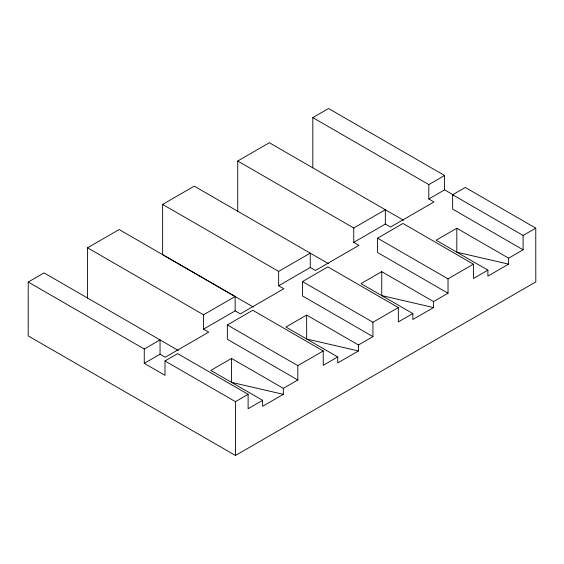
<?xml version="1.0" encoding="UTF-8"?>
<svg xmlns="http://www.w3.org/2000/svg" width="564" height="564" viewBox="0 0 564 564"><rect width="100%" height="100%" fill="white"/><g stroke="black" fill="none" stroke-linecap="round" stroke-linejoin="round"><path stroke-width="0.85" d="M178.224 350.413L44.041 272.906L28.221 282.049L28.2 335.904L235.47 455.479L535.8 281.922L535.758 228.145L465.3 187.459L452.645 194.763L452.645 209.117L523.103 249.803L508.622 258.171L508.622 264.149L487.895 276.113L487.902 270.135L436.099 240.222L456.819 228.258L508.622 258.171M87.526 298.046L87.526 247.8L119.152 229.541L235.16 296.523L235.167 310.877L240.342 313.866L283.833 288.761L278.651 285.772L278.651 271.411L310.256 253.123L310.263 267.477L278.651 285.772M328.438 263.649L194.256 186.141L162.636 204.429L162.636 254.674L253.342 307.049M237.733 211.274L237.733 161.029L269.324 142.727L403.507 220.235M28.221 282.049L144.257 349.01L144.257 363.364L164.984 375.314L164.984 360.96L177.66 353.635L248.118 394.335L248.118 408.696L262.613 400.313L210.816 370.407L231.536 358.443L283.339 388.349L297.82 379.988L297.82 365.634L227.362 324.942L252.778 310.271L323.235 350.97L323.228 365.324L337.73 356.949L285.927 327.035L306.647 315.072L358.45 344.978L372.931 336.616L372.931 322.263L398.332 307.57L327.874 266.871L302.48 281.57L302.48 295.931L372.931 336.616M262.613 400.313L262.613 406.299L283.332 394.335L283.339 388.349M312.808 167.86L312.808 117.615L328.551 108.521L444.573 175.503L444.573 189.857L428.816 198.958L428.816 184.597L312.808 117.615M337.73 356.949L337.73 362.927L358.45 350.963L358.45 344.978M398.332 307.57L398.332 321.924L412.827 313.549L361.023 283.636L381.75 271.672L433.547 301.585L448.027 293.217L448.035 278.863L473.4 264.156L402.943 223.457L377.577 238.177L377.577 252.531L448.027 293.217M412.827 313.549L412.827 319.527L433.547 307.563L433.547 301.585M473.4 264.156L473.4 278.51L487.902 270.135M523.103 249.803L523.103 235.449L535.758 228.145M353.748 242.372L353.748 228.011L385.332 209.709L385.332 224.063L353.748 242.372L358.93 245.361L315.445 270.466L310.263 267.477M428.816 184.597L444.573 175.503M144.257 349.01L160.049 339.888L160.049 354.241L144.257 363.364M87.526 247.8L203.533 314.782L235.16 296.523M203.533 314.782L203.533 329.136L235.167 310.877M235.47 455.479L235.463 401.653L248.118 394.335M297.82 365.634L323.235 350.97M508.622 264.149L456.819 252.186L456.819 228.258M433.547 307.563L381.75 295.599L381.75 271.672M358.45 350.963L306.654 338.999L306.647 315.072M283.332 394.335L231.536 382.371L231.536 358.443M444.573 189.857L453.456 194.982M452.645 194.763L523.103 235.449M428.816 198.958L433.998 201.947L390.514 227.052L385.332 224.063M377.577 238.177L448.035 278.863M237.733 161.029L353.748 228.011M302.48 281.57L372.931 322.263M162.636 204.429L278.651 271.411M297.82 379.988L227.362 339.302L227.362 324.942M203.533 329.136L208.715 332.125L165.231 357.231L160.049 354.241M164.984 360.96L235.463 401.653"/></g></svg>
